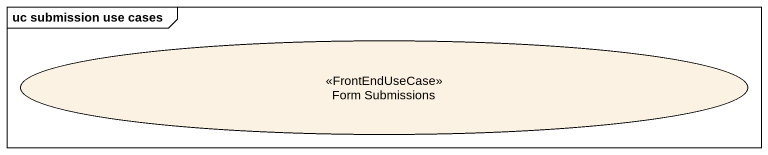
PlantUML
@startuml
mainframe uc submission use cases
usecase "Form Submissions" as Form_Submissions <<FrontEndUseCase>>
@enduml
